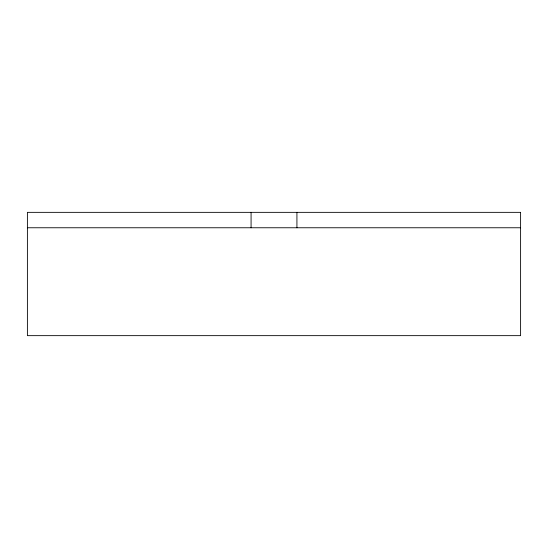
<?xml version="1.0" encoding="UTF-8"?>
<svg xmlns="http://www.w3.org/2000/svg" width="548" height="548" viewBox="0 0 548 548"><rect width="100%" height="100%" fill="white"/><g stroke="black" fill="none" stroke-linecap="round" stroke-linejoin="round"><path stroke-width="0.82" d="M27.4 227.763L520.6 227.763M296.927 212.35L296.927 227.763M251.073 212.35L251.073 227.763M520.6 212.35L27.4 212.35L27.4 335.65L520.6 335.65L520.6 212.35"/></g></svg>
